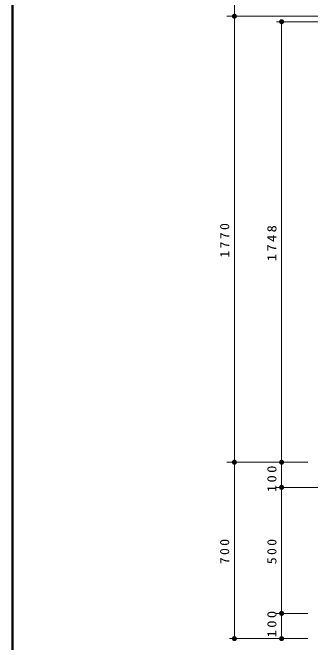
# Model space of a CAD drawing. Units: millimetres on the paper, scale 1:20. Extents: x -365 to 0, y -26 to 257.
# Drawn here: x -365 to -305.8, y 69.2 to 194.2 of the extents above; entities that cross this region are included whole.
import ezdxf

# ---------------------------------------------------------------- set-up
doc = ezdxf.new("R2010")
doc.units = ezdxf.units.MM
doc.layers.add('1_20', color=7, linetype='Continuous', lineweight=13)
doc.layers.add('NAKAMURA図枠', color=7, linetype='Continuous', lineweight=13)
doc.styles.add('ＭＳ ゴシック', font='')
doc.styles.get('ＭＳ ゴシック').set_extended_font_data('MS Gothic')

# ---------------------------------------------------------------- blocks, each defined once
blk = doc.blocks.new('filled_dot')
at = {"color": 0, "linetype": 'Continuous', "lineweight": -2, "const_width": 1.25}
blk.add_lwpolyline([(-0.625, 0, 1), (0.625, 0, 1)], format="xyb", close=True, dxfattribs=at)

msp = doc.modelspace()

# ---------------------------------------------------------------- linework, layer by layer
at = {"layer": '1_20'}
for p, q in [((-320.91, 101.973), (-320.91, 196.473)), ((-296.168, 193.473), (-322.41, 193.473)), ((-287.668, 192.373), (-312.524, 192.373)), ((-311.524, 104.973), (-311.524, 192.373)), ((-306.63, 104.973), (-322.41, 104.973)), ((-306.293, 104.973), (-321.91, 104.973)), ((-320.91, 69.971), (-320.91, 104.973)), ((-306.293, 104.973), (-312.524, 104.973)), ((-311.524, 99.973), (-311.524, 104.973)), ((-303.793, 99.973), (-312.524, 99.973)), ((-311.524, 74.971), (-311.524, 99.973)), ((-306.293, 74.971), (-312.524, 74.971)), ((-311.524, 69.971), (-311.524, 74.971)), ((-306.293, 69.971), (-321.91, 69.971))]:
    msp.add_line(p, q, dxfattribs=at)
at = {"layer": 'NAKAMURA図枠', "lineweight": 50}
msp.add_line((-365, 257), (-365, 0), dxfattribs=at)

# ---------------------------------------------------------------- block references
at = {"layer": '1_20', "xscale": 0.4, "yscale": 0.4}
for p, rotation in [((-320.91, 193.473), 90), ((-311.524, 192.373), 270), ((-320.91, 104.973), 270), ((-320.91, 104.973), 270), ((-311.524, 104.973), 90), ((-311.524, 104.973), 270), ((-311.524, 99.973), 270), ((-311.524, 99.973), 90), ((-311.524, 74.971), 270), ((-311.524, 74.971), 90), ((-320.91, 69.971), 90), ((-311.524, 69.971), 90)]:
    msp.add_blockref('filled_dot', p, dxfattribs=dict(at, rotation=rotation))

# ---------------------------------------------------------------- texts
at = {"layer": '1_20', "char_height": 1.833, "attachment_point": 8, "rotation": 90, "style": 'ＭＳ ゴシック'}
for s, insert in [('\\T1.33;\\W1.1;1770', (-321.91, 149.223)), ('\\T1.33;\\W1.15;1748', (-312.524, 148.673)), ('\\T1.33;\\W1.15;100', (-312.524, 101.912)), ('\\T1.33;\\W1.1;700', (-321.91, 87.472)), ('\\T1.33;\\W1.1;500', (-312.524, 87.472)), ('\\T1.33;\\W1.15;100', (-312.524, 73.084))]:
    msp.add_mtext(s, dxfattribs=dict(at, insert=insert))

doc.saveas('drawing.dxf')
